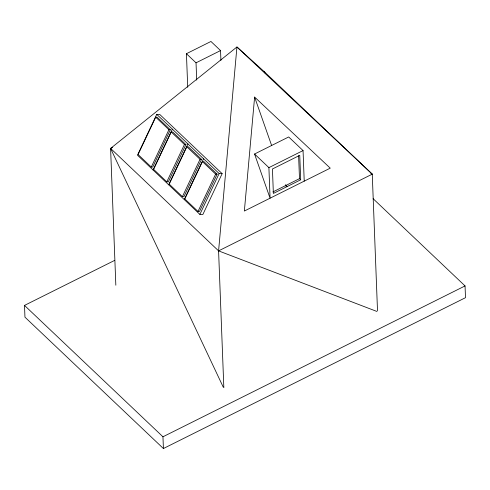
<?xml version="1.0" encoding="UTF-8"?>
<svg xmlns="http://www.w3.org/2000/svg" width="490" height="490" viewBox="0 0 490 490"><rect width="100%" height="100%" fill="white"/><g stroke="black" fill="none" stroke-linecap="round" stroke-linejoin="round"><path stroke-width="0.73" d="M223.838 387.682L218.583 250.88L236.94 46.979L264.257 71.681L372.259 174.152L377.514 310.942M254.616 97.075L244.357 211.037L330.248 168.15L254.616 97.075L271.625 145.487M156.757 114.348L137.476 155.183L199.877 214.387L202.866 214.491L222.148 173.656L159.746 114.452L156.757 114.348L219.153 173.552L222.148 173.656M155.716 117.19L138.088 154.522L151.288 167.047L152.702 167.096L170.33 129.758L157.131 117.239L155.716 117.19L168.915 129.709L170.33 129.758M151.288 167.047L168.915 129.709M153.076 169.981L172.357 129.152M171.237 131.982L153.609 169.32L166.808 181.845L168.303 181.894L185.931 144.562L172.731 132.037L171.237 131.982L184.436 144.507L185.931 144.562M166.808 181.845L184.436 144.507M168.676 184.785L187.952 143.95M186.831 146.786L169.203 184.118L182.403 196.643L183.903 196.698L201.531 159.36L188.332 146.835L186.831 146.786L200.03 159.311L201.531 159.36M182.403 196.643L200.03 159.311M184.277 199.583L203.552 158.748M202.431 161.584L184.804 198.922L198.003 211.447L199.497 211.496L217.125 174.164L203.926 161.639L202.431 161.584L215.631 174.109L217.125 174.164M198.003 211.447L215.631 174.109M199.877 214.387L219.153 173.552M115.836 285.204L110.593 148.421L236.94 46.979L372.259 174.152L218.583 250.88L110.593 148.421L112.645 147.398M187.725 87.33L186.433 53.71L210.945 41.466L220.543 50.574L220.923 60.337M196.692 80.097L196.031 62.818L220.543 50.574M254.549 154.013L268.9 167.629L270.076 198.193L254.549 154.013L288.696 136.961L303.053 150.577L304.223 181.141M268.9 167.629L303.053 150.577M373.117 198.695L465.047 285.927L465.5 297.681L163.409 448.534L24.953 317.165L24.5 305.411L114.715 260.362M272.857 191.951L299.494 178.654L298.612 155.728M300.695 179.793L273.371 193.434L272.434 168.983L299.751 155.342L300.695 179.793L299.494 178.654M163.409 448.534L162.956 436.78L465.047 285.927M218.583 250.88L376.835 311.432M370.881 173.515L372.259 174.152M186.433 53.71L196.031 62.818M285.835 185.471L287.03 186.61M24.5 305.411L162.956 436.78M264.257 71.681L265.053 72.986M110.593 148.421L223.213 387.063M285.394 184.681L285.897 186.108"/></g></svg>
